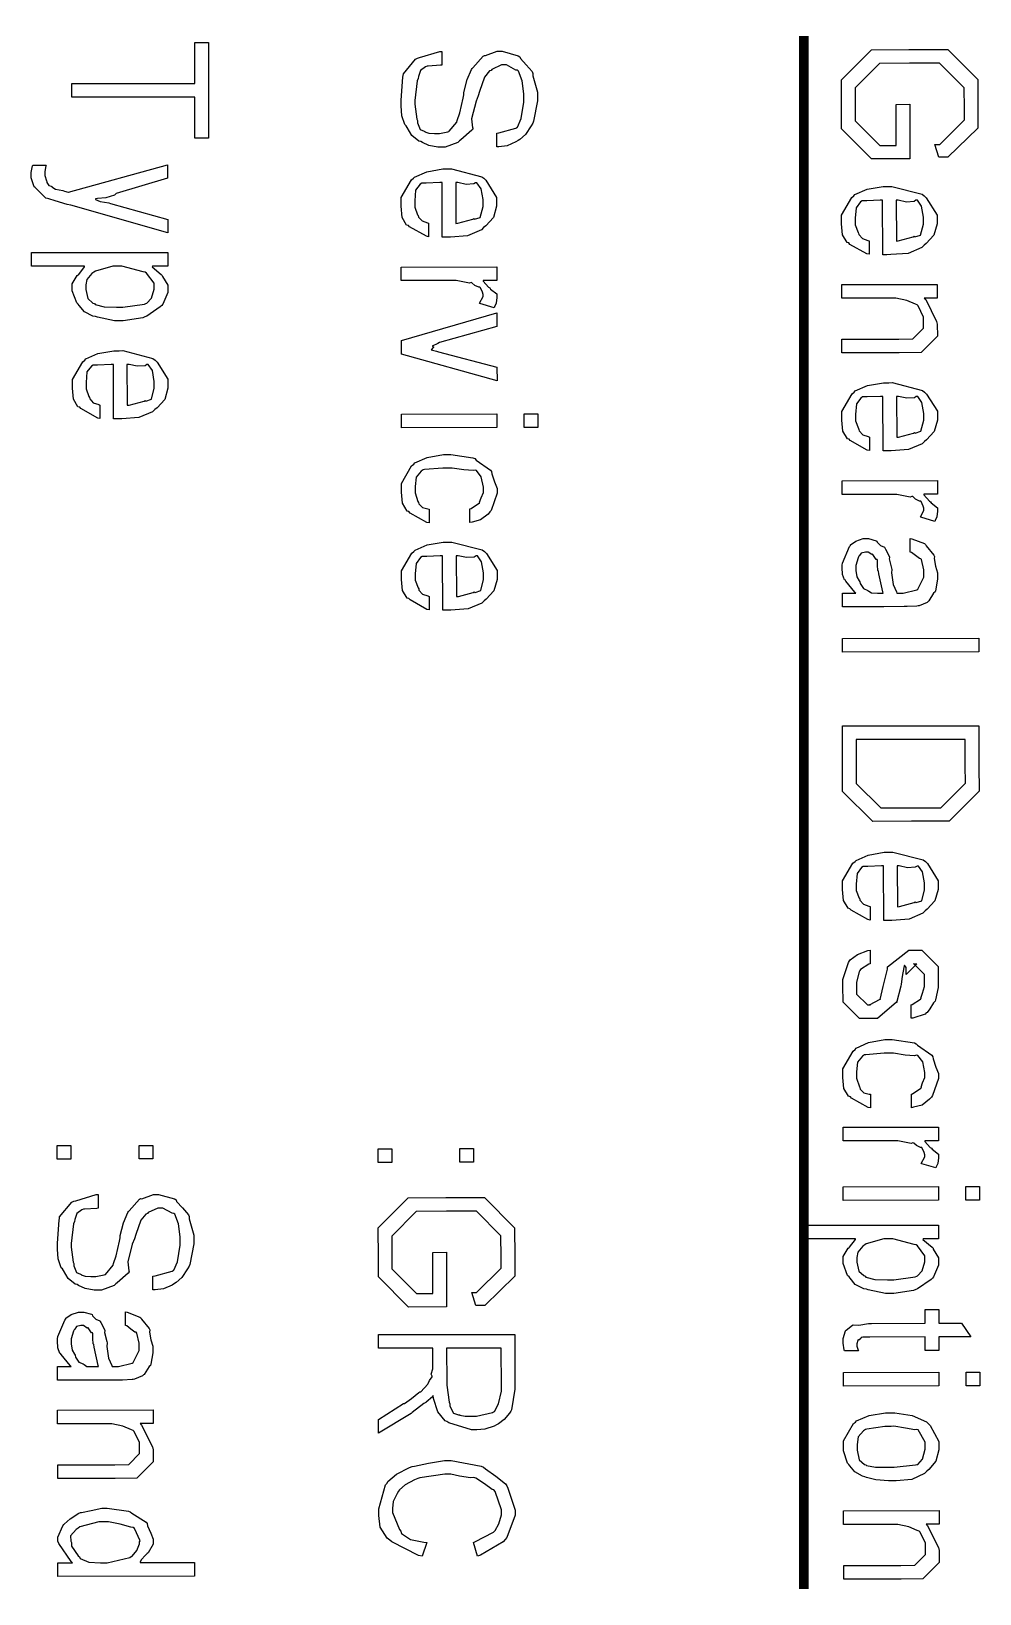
# Model space of a CAD drawing. Extents: x 0.1 to 11.6, y 0.3 to 16.2.
# Drawn here: x 8.75 to 9.716, y 2.542 to 4.132 of the extents above; entities that cross this region are included whole.
import ezdxf

# ---------------------------------------------------------------- set-up
doc = ezdxf.new("R2010")
doc.units = 0
doc.header["$MEASUREMENT"] = 0

msp = doc.modelspace()

# ---------------------------------------------------------------- linework, layer by layer
at = {"color": 0}
for points in [[(8.79167, 4.07835), (8.91667, 4.07856), (8.91667, 4.12022), (8.93056, 4.12022), (8.93078, 4.023), (8.91689, 4.023), (8.91667, 4.06467), (8.79167, 4.06446), (8.79167, 4.07835)], [(9.16829, 4.11106), (9.16829, 4.09717), (9.16678, 4.097), (9.15429, 4.09631), (9.15332, 4.09631), (9.15147, 4.09538), (9.14654, 4.09164), (9.14453, 4.08556), (9.14399, 4.0835), (9.14312, 4.08128), (9.14068, 4.06125), (9.14074, 4.0594), (9.14068, 4.05751), (9.1429, 4.04226), (9.14333, 4.04075), (9.1435, 4.03847), (9.14626, 4.03174), (9.15013, 4.03), (9.15093, 4.02968), (9.15087, 4.02946), (9.15494, 4.028), (9.16086, 4.02772), (9.16287, 4.02772), (9.16596, 4.02772), (9.17437, 4.02935), (9.17524, 4.02968), (9.17557, 4.02985), (9.18338, 4.03922), (9.18392, 4.04075), (9.18392, 4.04075), (9.18647, 4.04867), (9.18989, 4.06364), (9.19065, 4.067), (9.19071, 4.06944), (9.19396, 4.08242), (9.19846, 4.09283), (9.19911, 4.09392), (9.19965, 4.09451), (9.21024, 4.10624), (9.21149, 4.10693), (9.21263, 4.10688), (9.22444, 4.11128), (9.2284, 4.11128), (9.22971, 4.11128), (9.24599, 4.10661), (9.2475, 4.10564), (9.24815, 4.10394), (9.25407, 4.09744), (9.26019, 4.09056), (9.26096, 4.08871), (9.2609, 4.08643), (9.26551, 4.06976), (9.26551, 4.06418), (9.26551, 4.06104), (9.26156, 4.04004), (9.26074, 4.03814), (9.25911, 4.03537), (9.25336, 4.02675), (9.24761, 4.0216), (9.24599, 4.02057), (9.24371, 4.01899), (9.23469, 4.01508), (9.22613, 4.01417), (9.22407, 4.01406), (9.22407, 4.02794), (9.22629, 4.02821), (9.24349, 4.0331), (9.24468, 4.03381), (9.24528, 4.03401), (9.24908, 4.04275), (9.25163, 4.05951), (9.25163, 4.06375), (9.25163, 4.06814), (9.25, 4.08122), (9.24636, 4.0911), (9.24533, 4.09196), (9.24365, 4.09218), (9.234, 4.09739), (9.23079, 4.09739), (9.22894, 4.09739), (9.21918, 4.09272), (9.21843, 4.09174), (9.2169, 4.09125), (9.21164, 4.0849), (9.2066, 4.07047), (9.20519, 4.06592), (9.20301, 4.06054), (9.19851, 4.04269), (9.19943, 4.03336), (9.19999, 4.03228), (9.19874, 4.03093), (9.18767, 4.02121), (9.18631, 4.02013), (9.18457, 4.01856), (9.17156, 4.01383), (9.16721, 4.01383), (9.16417, 4.01383), (9.15506, 4.01531), (9.14839, 4.01856), (9.14681, 4.01947), (9.14469, 4.01992), (9.13764, 4.02556), (9.13292, 4.03381), (9.13206, 4.03554), (9.13069, 4.03662), (9.12744, 4.04563), (9.12685, 4.05567), (9.12685, 4.05897), (9.12679, 4.06147), (9.12842, 4.0849), (9.12879, 4.08675), (9.12901, 4.08838), (9.1415, 4.10331), (9.14356, 4.10433), (9.14535, 4.10482), (9.16624, 4.111), (9.16829, 4.11106)], [(9.63075, 4.05724), (9.64464, 4.05746), (9.64464, 4.0019), (9.60579, 4.00168), (9.57519, 4.03228), (9.57519, 4.05138), (9.57497, 4.08219), (9.60558, 4.11279), (9.64378, 4.11301), (9.68326, 4.11301), (9.71386, 4.08242), (9.71408, 4.05268), (9.71408, 4.03315), (9.68349, 4.00342), (9.67437, 4.00342), (9.67025, 4.01644), (9.67524, 4.01644), (9.70019, 4.04139), (9.70019, 4.0529), (9.69997, 4.07417), (9.67503, 4.09912), (9.64442, 4.09912), (9.61382, 4.0989), (9.58886, 4.07394), (9.58908, 4.05246), (9.58908, 4.04053), (9.61404, 4.01557), (9.63075, 4.01557), (9.63075, 4.05724)], [(8.7519, 3.99556), (8.76536, 3.99556), (8.76503, 3.99474), (8.76406, 3.98888), (8.76406, 3.98687), (8.76406, 3.98486), (8.76568, 3.97939), (8.766, 3.97885), (8.76606, 3.97781), (8.76796, 3.97472), (8.77061, 3.97418), (8.77121, 3.97385), (8.77111, 3.97342), (8.77479, 3.97114), (8.78228, 3.96962), (8.78401, 3.96907), (8.78401, 3.96907), (8.78765, 3.96793), (8.78814, 3.96778), (8.88906, 3.99576), (8.88906, 3.9821), (8.83675, 3.96647), (8.83481, 3.96496), (8.82607, 3.96208), (8.81754, 3.96149), (8.81571, 3.96104), (8.81565, 3.9605), (8.82047, 3.95828), (8.8291, 3.95703), (8.83089, 3.95649), (8.88926, 3.94021), (8.88926, 3.92654), (8.79053, 3.95454), (8.78663, 3.95546), (8.77447, 3.95904), (8.76796, 3.96126), (8.76688, 3.96149), (8.76519, 3.96186), (8.75493, 3.9719), (8.75429, 3.97276), (8.75325, 3.97325), (8.75017, 3.98253), (8.75017, 3.98557), (8.75017, 3.98807), (8.75157, 3.99468), (8.7519, 3.99556)], [(9.15479, 3.93625), (9.15479, 3.92258), (9.15256, 3.92307), (9.13536, 3.93267), (9.13417, 3.93408), (9.13232, 3.93451), (9.12776, 3.94228), (9.12679, 3.95361), (9.12679, 3.95578), (9.12679, 3.96235), (9.13726, 3.98042), (9.13937, 3.98204), (9.1404, 3.98329), (9.15283, 3.98872), (9.16911, 3.9916), (9.17453, 3.9916), (9.17796, 3.99164), (9.20882, 3.98367), (9.21099, 3.98204), (9.21306, 3.98008), (9.22401, 3.96251), (9.22401, 3.95665), (9.22401, 3.95356), (9.22076, 3.94206), (9.213, 3.93354), (9.21078, 3.93192), (9.20844, 3.92953), (9.1945, 3.9235), (9.17703, 3.92219), (9.17301, 3.92215), (9.17193, 3.92215), (9.16949, 3.92215), (9.16868, 3.92215), (9.16846, 3.97771), (9.16618, 3.9776), (9.1524, 3.97706), (9.14785, 3.97706), (9.14606, 3.97592), (9.14154, 3.96994), (9.14068, 3.95921), (9.14068, 3.95557), (9.14068, 3.95269), (9.14356, 3.94488), (9.14415, 3.94407), (9.14442, 3.9426), (9.14806, 3.93864), (9.1536, 3.93674), (9.15479, 3.93625)], [(9.18235, 3.97771), (9.18257, 3.93604), (9.18457, 3.93625), (9.19976, 3.94038), (9.20079, 3.94103), (9.2015, 3.94038), (9.20731, 3.94217), (9.21013, 3.95335), (9.21013, 3.95665), (9.21013, 3.96039), (9.20817, 3.97146), (9.20394, 3.97749), (9.20253, 3.97749), (9.20074, 3.97635), (9.19288, 3.97575), (9.1844, 3.97765), (9.18235, 3.97771)], [(9.60319, 3.9184), (9.60319, 3.90474), (9.60096, 3.90522), (9.58376, 3.91482), (9.58257, 3.91624), (9.58074, 3.91667), (9.57617, 3.92443), (9.57519, 3.93576), (9.57519, 3.93793), (9.57519, 3.9445), (9.58567, 3.96257), (9.58778, 3.96419), (9.58882, 3.96544), (9.60124, 3.97086), (9.61751, 3.97374), (9.62294, 3.97374), (9.62636, 3.97379), (9.65722, 3.96582), (9.6594, 3.96419), (9.66146, 3.96224), (9.67242, 3.94467), (9.67242, 3.93881), (9.67242, 3.93571), (9.66917, 3.92421), (9.6614, 3.91569), (9.65918, 3.91407), (9.65685, 3.91168), (9.6429, 3.90565), (9.62543, 3.90435), (9.62142, 3.90429), (9.62033, 3.90429), (9.61789, 3.90429), (9.61708, 3.90429), (9.61686, 3.95985), (9.61458, 3.95975), (9.60081, 3.95921), (9.59625, 3.95921), (9.59446, 3.95806), (9.58996, 3.9521), (9.58908, 3.94135), (9.58908, 3.93772), (9.58908, 3.93485), (9.59196, 3.92703), (9.59256, 3.92622), (9.59283, 3.92475), (9.59646, 3.92079), (9.602, 3.91889), (9.60319, 3.9184)], [(9.63075, 3.95985), (9.63097, 3.91818), (9.63297, 3.9184), (9.64817, 3.92253), (9.64919, 3.92318), (9.6499, 3.92253), (9.65571, 3.92432), (9.65853, 3.93549), (9.65853, 3.93881), (9.65853, 3.94254), (9.65657, 3.95361), (9.65235, 3.95964), (9.65093, 3.95964), (9.64914, 3.9585), (9.64128, 3.9579), (9.63282, 3.95979), (9.63075, 3.95985)], [(8.75028, 3.90642), (8.88917, 3.90663), (8.88917, 3.89274), (8.87354, 3.89274), (8.87321, 3.89204), (8.88254, 3.88406), (8.88351, 3.88319), (8.88374, 3.88194), (8.88917, 3.87315), (8.88917, 3.87017), (8.88917, 3.86578), (8.88406, 3.85389), (8.88308, 3.8526), (8.88146, 3.85118), (8.86778, 3.84174), (8.86594, 3.8411), (8.86372, 3.84011), (8.84364, 3.83703), (8.84142, 3.83697), (8.83496, 3.83697), (8.81749, 3.8406), (8.8156, 3.84131), (8.81287, 3.84169), (8.80431, 3.84619), (8.79904, 3.85271), (8.79801, 3.85411), (8.7965, 3.85525), (8.79194, 3.86762), (8.79194, 3.87169), (8.79194, 3.87472), (8.79699, 3.88297), (8.79801, 3.88385), (8.79856, 3.88428), (8.80447, 3.89199), (8.80453, 3.89253), (8.75028, 3.89253), (8.75028, 3.90642)], [(8.83968, 3.89253), (8.83328, 3.89253), (8.81543, 3.88764), (8.81407, 3.88667), (8.81201, 3.88504), (8.80686, 3.87896), (8.80583, 3.87369), (8.80583, 3.8719), (8.80583, 3.86887), (8.80794, 3.85975), (8.81304, 3.85514), (8.81451, 3.85454), (8.81521, 3.85363), (8.82437, 3.85135), (8.83697, 3.85086), (8.84119, 3.85086), (8.84343, 3.85092), (8.8654, 3.854), (8.86681, 3.85454), (8.86778, 3.85482), (8.87256, 3.86008), (8.87528, 3.86925), (8.87528, 3.87147), (8.87528, 3.87522), (8.86768, 3.88536), (8.86615, 3.88644), (8.86421, 3.88688), (8.84256, 3.89258), (8.83968, 3.89253)], [(9.12696, 3.89176), (9.22418, 3.89199), (9.22418, 3.8781), (9.21029, 3.8781), (9.21024, 3.87739), (9.21582, 3.8711), (9.21701, 3.8705), (9.21761, 3.86936), (9.22418, 3.86436), (9.22418, 3.86268), (9.22418, 3.86079), (9.22342, 3.85504), (9.22179, 3.8514), (9.22136, 3.85032), (9.20703, 3.85465), (9.20665, 3.85504), (9.21029, 3.8616), (9.21029, 3.86376), (9.21029, 3.86376), (9.20947, 3.866), (9.20757, 3.87061), (9.20703, 3.87115), (9.20574, 3.87115), (9.20176, 3.8731), (9.19889, 3.87571), (9.19792, 3.87593), (9.19629, 3.87528), (9.18283, 3.87788), (9.17839, 3.87788), (9.12696, 3.87788), (9.12696, 3.89176)], [(9.57536, 3.87386), (9.67258, 3.87408), (9.67258, 3.86019), (9.65935, 3.86019), (9.66092, 3.85861), (9.67199, 3.83643), (9.67258, 3.8335), (9.67279, 3.82135), (9.65608, 3.80464), (9.63396, 3.80442), (9.57557, 3.80442), (9.57557, 3.81831), (9.63351, 3.81831), (9.64785, 3.81853), (9.65869, 3.82958), (9.65869, 3.83675), (9.65869, 3.84088), (9.65326, 3.85211), (9.65218, 3.85325), (9.65044, 3.85385), (9.64176, 3.85753), (9.63047, 3.86003), (9.62744, 3.85997), (9.57536, 3.85997), (9.57536, 3.87386)], [(9.12701, 3.81706), (9.22424, 3.84526), (9.22424, 3.83138), (9.16585, 3.81511), (9.16401, 3.81407), (9.15836, 3.81119), (9.15978, 3.8106), (9.16021, 3.81033), (9.1594, 3.8099), (9.1575, 3.80746), (9.16293, 3.8061), (9.16476, 3.80556), (9.22424, 3.78971), (9.22444, 3.77582), (9.12701, 3.80317), (9.12701, 3.81706)], [(8.8201, 3.75125), (8.8201, 3.73757), (8.81788, 3.73807), (8.80067, 3.74767), (8.79949, 3.74908), (8.79764, 3.74951), (8.79308, 3.75726), (8.7921, 3.76861), (8.7921, 3.77078), (8.7921, 3.77735), (8.80257, 3.79542), (8.80469, 3.79704), (8.80572, 3.79829), (8.81814, 3.80371), (8.83442, 3.80658), (8.83985, 3.80658), (8.84326, 3.80664), (8.87414, 3.79867), (8.87631, 3.79704), (8.87836, 3.79508), (8.88932, 3.7775), (8.88932, 3.77165), (8.88932, 3.76856), (8.88607, 3.75706), (8.87831, 3.74854), (8.87608, 3.7469), (8.87375, 3.74451), (8.85981, 3.7385), (8.84233, 3.73719), (8.83832, 3.73714), (8.83724, 3.73714), (8.83481, 3.73714), (8.83399, 3.73714), (8.83376, 3.79269), (8.83149, 3.79258), (8.81771, 3.79204), (8.81315, 3.79204), (8.81136, 3.7909), (8.80686, 3.78494), (8.80599, 3.77419), (8.80599, 3.77056), (8.80599, 3.76768), (8.80886, 3.75988), (8.80946, 3.75906), (8.80974, 3.7576), (8.81337, 3.75364), (8.8189, 3.75174), (8.8201, 3.75125)], [(8.84765, 3.79269), (8.84788, 3.75103), (8.84987, 3.75125), (8.86507, 3.75537), (8.8661, 3.75603), (8.86681, 3.75537), (8.87261, 3.75717), (8.87543, 3.76833), (8.87543, 3.77165), (8.87543, 3.77539), (8.87349, 3.78646), (8.86925, 3.79249), (8.86783, 3.79249), (8.86606, 3.79135), (8.85818, 3.79075), (8.84972, 3.79264), (8.84765, 3.79269)], [(9.60351, 3.71869), (9.60351, 3.70503), (9.60129, 3.70551), (9.5841, 3.71511), (9.5829, 3.71653), (9.58106, 3.71696), (9.5765, 3.72472), (9.57553, 3.73606), (9.57553, 3.73822), (9.57553, 3.74479), (9.58599, 3.76286), (9.58811, 3.76449), (9.58914, 3.76574), (9.60157, 3.77115), (9.61783, 3.77403), (9.62326, 3.77403), (9.62668, 3.77408), (9.65756, 3.76611), (9.65972, 3.76449), (9.66179, 3.76253), (9.67275, 3.74496), (9.67275, 3.7391), (9.67275, 3.736), (9.66949, 3.7245), (9.66174, 3.71599), (9.6595, 3.71436), (9.65717, 3.71197), (9.64324, 3.70594), (9.62576, 3.70464), (9.62175, 3.70458), (9.62065, 3.70458), (9.61822, 3.70458), (9.6174, 3.70458), (9.61719, 3.76014), (9.6149, 3.76004), (9.60113, 3.7595), (9.59657, 3.7595), (9.59478, 3.75836), (9.59028, 3.75239), (9.5894, 3.74164), (9.58942, 3.73801), (9.58942, 3.73514), (9.59229, 3.72732), (9.59289, 3.72651), (9.59315, 3.72504), (9.59679, 3.72108), (9.60232, 3.71918), (9.60351, 3.71869)], [(9.63108, 3.76014), (9.63129, 3.71847), (9.63331, 3.71869), (9.64849, 3.72282), (9.64953, 3.72347), (9.65022, 3.72282), (9.65603, 3.72461), (9.65885, 3.73579), (9.65886, 3.7391), (9.65885, 3.74283), (9.6569, 3.7539), (9.65267, 3.75993), (9.65126, 3.75993), (9.64947, 3.75879), (9.6416, 3.75819), (9.63314, 3.7601), (9.63108, 3.76014)], [(9.12711, 3.74203), (9.22433, 3.74224), (9.22433, 3.72836), (9.12711, 3.72814), (9.12711, 3.74203)], [(9.25211, 3.74224), (9.266, 3.74224), (9.266, 3.72835), (9.25211, 3.72835), (9.25211, 3.74224)], [(9.15517, 3.64546), (9.15517, 3.63157), (9.15294, 3.63194), (9.13596, 3.64133), (9.13476, 3.64285), (9.13286, 3.64339), (9.12821, 3.65137), (9.12717, 3.6626), (9.12717, 3.66476), (9.12717, 3.67133), (9.13747, 3.6894), (9.13954, 3.69103), (9.14057, 3.69239), (9.15321, 3.69808), (9.16982, 3.70101), (9.17535, 3.70101), (9.17731, 3.70107), (9.19993, 3.69765), (9.20182, 3.69689), (9.20324, 3.69536), (9.21778, 3.68517), (9.21875, 3.68365), (9.21897, 3.68132), (9.2219, 3.67307), (9.22439, 3.6664), (9.22439, 3.66412), (9.22439, 3.66151), (9.21843, 3.64404), (9.21724, 3.64264), (9.21544, 3.64031), (9.20768, 3.63433), (9.199, 3.63222), (9.19683, 3.63178), (9.19683, 3.64567), (9.19797, 3.646), (9.20649, 3.65164), (9.20703, 3.6524), (9.20671, 3.65261), (9.20828, 3.6569), (9.2105, 3.66233), (9.2105, 3.66411), (9.2105, 3.66769), (9.20839, 3.67828), (9.20344, 3.68485), (9.20204, 3.68517), (9.20019, 3.68457), (9.19065, 3.68528), (9.17876, 3.68718), (9.17578, 3.68712), (9.16917, 3.68712), (9.15067, 3.68571), (9.14931, 3.68539), (9.14725, 3.68408), (9.14208, 3.678), (9.14106, 3.6684), (9.14106, 3.66521), (9.14106, 3.66194), (9.14393, 3.65306), (9.14453, 3.65218), (9.14481, 3.65078), (9.14844, 3.64697), (9.15397, 3.64567), (9.15517, 3.64546)], [(9.57568, 3.67421), (9.6729, 3.67443), (9.6729, 3.66054), (9.65901, 3.66054), (9.65896, 3.65983), (9.66456, 3.65354), (9.66575, 3.65294), (9.66635, 3.65181), (9.6729, 3.64681), (9.6729, 3.64513), (9.6729, 3.64324), (9.67215, 3.63747), (9.67051, 3.63385), (9.67008, 3.63276), (9.65576, 3.6371), (9.65539, 3.63747), (9.65901, 3.64404), (9.65901, 3.64621), (9.65901, 3.64621), (9.65821, 3.64844), (9.65631, 3.65306), (9.65576, 3.6536), (9.65446, 3.6536), (9.6505, 3.65554), (9.64763, 3.65815), (9.64665, 3.65836), (9.64501, 3.65771), (9.63157, 3.66032), (9.62711, 3.66032), (9.57568, 3.66032), (9.57568, 3.67421)], [(9.15528, 3.55653), (9.15528, 3.54286), (9.15306, 3.54335), (9.13585, 3.55296), (9.13465, 3.55436), (9.13282, 3.55479), (9.12825, 3.56256), (9.12728, 3.57389), (9.12728, 3.57607), (9.12728, 3.58263), (9.13775, 3.60069), (9.13986, 3.60232), (9.1409, 3.60357), (9.15332, 3.609), (9.1696, 3.61187), (9.17503, 3.61187), (9.17844, 3.61193), (9.20931, 3.60394), (9.21149, 3.60232), (9.21354, 3.60037), (9.2245, 3.58279), (9.2245, 3.57693), (9.2245, 3.57383), (9.22125, 3.56233), (9.21349, 3.55382), (9.21126, 3.55219), (9.20893, 3.54981), (9.19499, 3.54378), (9.17751, 3.54249), (9.1735, 3.54243), (9.17242, 3.54243), (9.16997, 3.54243), (9.16917, 3.54243), (9.16894, 3.59799), (9.16667, 3.59787), (9.15289, 3.59733), (9.14833, 3.59733), (9.14654, 3.59619), (9.14204, 3.59022), (9.14117, 3.57949), (9.14117, 3.57585), (9.14117, 3.57297), (9.14404, 3.56515), (9.14464, 3.56435), (9.14492, 3.56288), (9.14854, 3.55892), (9.15408, 3.55703), (9.15528, 3.55653)], [(9.58985, 3.55985), (9.58854, 3.56093), (9.57954, 3.57215), (9.579, 3.57329), (9.57818, 3.57335), (9.57613, 3.57889), (9.57574, 3.58594), (9.57574, 3.58828), (9.57628, 3.59039), (9.58333, 3.60726), (9.58421, 3.60846), (9.58436, 3.60906), (9.58963, 3.61285), (9.59728, 3.6154), (9.59983, 3.6154), (9.60265, 3.6154), (9.61025, 3.61322), (9.61111, 3.61279), (9.61128, 3.6116), (9.61481, 3.60829), (9.61882, 3.60656), (9.61936, 3.60585), (9.61974, 3.60476), (9.62386, 3.597), (9.62414, 3.59608), (9.62375, 3.59472), (9.62608, 3.58529), (9.62631, 3.58393), (9.62592, 3.5804), (9.62756, 3.56853), (9.63097, 3.56114), (9.63151, 3.55985), (9.63276, 3.55985), (9.63553, 3.55985), (9.6365, 3.55985), (9.63797, 3.55989), (9.65196, 3.56332), (9.65278, 3.56396), (9.65315, 3.56456), (9.65907, 3.57617), (9.65907, 3.58003), (9.65907, 3.58371), (9.65651, 3.59403), (9.65603, 3.59478), (9.65463, 3.595), (9.65044, 3.59804), (9.64649, 3.6014), (9.64518, 3.60172), (9.64518, 3.61561), (9.64675, 3.61529), (9.65961, 3.61025), (9.6606, 3.60954), (9.66146, 3.60818), (9.66917, 3.59853), (9.66971, 3.59717), (9.66932, 3.595), (9.67079, 3.58718), (9.67296, 3.58051), (9.67296, 3.57829), (9.67296, 3.574), (9.67079, 3.56222), (9.67036, 3.56114), (9.66894, 3.55994), (9.66411, 3.55192), (9.66342, 3.55138), (9.66233, 3.5504), (9.65403, 3.54704), (9.653, 3.54682), (9.65169, 3.54665), (9.64208, 3.54617), (9.63889, 3.54617), (9.61828, 3.54596), (9.61111, 3.54596), (9.595, 3.54596), (9.58963, 3.54596), (9.58621, 3.54596), (9.5785, 3.54596), (9.57596, 3.54596), (9.57596, 3.55985), (9.57943, 3.55985), (9.58724, 3.55985), (9.58985, 3.55985)], [(9.18283, 3.59799), (9.18306, 3.55632), (9.18506, 3.55653), (9.20025, 3.56065), (9.20128, 3.56131), (9.20199, 3.56065), (9.20779, 3.56244), (9.21061, 3.57362), (9.21061, 3.57693), (9.21061, 3.58068), (9.20865, 3.59175), (9.20443, 3.59776), (9.20301, 3.59776), (9.20122, 3.59663), (9.19336, 3.59603), (9.1849, 3.59793), (9.18283, 3.59799)], [(9.61762, 3.55985), (9.61714, 3.56108), (9.61317, 3.57969), (9.61285, 3.58219), (9.61214, 3.5829), (9.6116, 3.58838), (9.61165, 3.59358), (9.61133, 3.59413), (9.61029, 3.59418), (9.60699, 3.59924), (9.60656, 3.59956), (9.60607, 3.59912), (9.60215, 3.60151), (9.60092, 3.60151), (9.59944, 3.60151), (9.59511, 3.60053), (9.59343, 3.5981), (9.59289, 3.59739), (9.59207, 3.59592), (9.58963, 3.58794), (9.58963, 3.58524), (9.58963, 3.58306), (9.5906, 3.57644), (9.59304, 3.57238), (9.59375, 3.57135), (9.59407, 3.56956), (9.59765, 3.56446), (9.60206, 3.56256), (9.60286, 3.56201), (9.60286, 3.56201), (9.60574, 3.56011), (9.61171, 3.55985), (9.61372, 3.55985), (9.61762, 3.55985)], [(9.57596, 3.51378), (9.71485, 3.514), (9.71485, 3.50011), (9.57596, 3.49989), (9.57596, 3.51378)], [(9.57607, 3.42469), (9.71496, 3.42492), (9.71496, 3.38433), (9.71517, 3.35829), (9.68457, 3.32769), (9.64638, 3.32769), (9.60688, 3.32747), (9.57628, 3.35807), (9.57607, 3.38217), (9.57607, 3.42469)], [(9.58996, 3.41081), (9.58996, 3.38433), (9.59017, 3.36632), (9.61513, 3.34136), (9.64681, 3.34158), (9.67632, 3.34158), (9.70128, 3.36654), (9.70107, 3.38499), (9.70107, 3.41103), (9.58996, 3.41081)], [(9.60428, 3.24094), (9.60428, 3.22726), (9.60206, 3.22775), (9.58485, 3.23736), (9.58365, 3.23876), (9.58182, 3.23921), (9.57726, 3.24696), (9.57628, 3.25831), (9.57628, 3.26047), (9.57628, 3.26704), (9.58675, 3.2851), (9.58886, 3.28674), (9.5899, 3.28797), (9.60232, 3.2934), (9.6186, 3.29628), (9.62403, 3.29628), (9.62744, 3.29633), (9.65831, 3.28836), (9.66049, 3.28674), (9.66254, 3.28478), (9.6735, 3.26719), (9.6735, 3.26133), (9.6735, 3.25825), (9.67025, 3.24675), (9.66249, 3.23822), (9.66026, 3.2366), (9.65793, 3.23421), (9.64399, 3.22819), (9.62651, 3.22689), (9.6225, 3.22683), (9.62142, 3.22683), (9.61897, 3.22683), (9.61817, 3.22683), (9.61794, 3.28239), (9.61567, 3.28228), (9.60189, 3.28174), (9.59733, 3.28174), (9.59554, 3.2806), (9.59104, 3.27462), (9.59017, 3.26389), (9.59017, 3.26025), (9.59017, 3.25738), (9.59304, 3.24957), (9.59364, 3.24875), (9.59392, 3.24729), (9.59754, 3.24333), (9.60308, 3.24143), (9.60428, 3.24094)], [(9.63183, 3.28239), (9.63206, 3.24072), (9.63406, 3.24094), (9.64925, 3.24506), (9.65028, 3.24571), (9.65099, 3.24507), (9.65679, 3.24685), (9.65961, 3.25803), (9.65961, 3.26133), (9.65961, 3.26508), (9.65767, 3.27615), (9.65343, 3.28217), (9.65201, 3.28217), (9.65022, 3.28103), (9.64236, 3.28043), (9.6339, 3.28233), (9.63183, 3.28239)], [(9.60422, 3.19646), (9.60422, 3.18257), (9.60308, 3.18235), (9.5944, 3.17676), (9.59381, 3.17583), (9.59293, 3.17437), (9.59033, 3.16396), (9.59033, 3.16043), (9.59033, 3.15196), (9.60161, 3.14089), (9.60465, 3.14089), (9.60357, 3.14089), (9.61464, 3.14675), (9.61464, 3.14632), (9.61746, 3.15956), (9.62181, 3.17736), (9.62181, 3.17974), (9.64372, 3.19667), (9.64654, 3.19667), (9.65696, 3.19667), (9.67367, 3.17996), (9.67367, 3.16325), (9.67367, 3.15858), (9.67096, 3.14594), (9.6704, 3.14458), (9.66894, 3.1429), (9.66515, 3.13704), (9.66228, 3.13331), (9.66129, 3.13265), (9.66021, 3.13157), (9.64768, 3.1275), (9.64611, 3.12722), (9.6461, 3.14111), (9.64714, 3.14128), (9.65549, 3.14654), (9.65608, 3.1474), (9.65582, 3.14774), (9.65756, 3.15289), (9.65978, 3.15972), (9.65978, 3.16194), (9.65978, 3.17171), (9.64871, 3.18278), (9.64849, 3.18278), (9.65196, 3.18278), (9.64089, 3.17171), (9.6409, 3.17887), (9.63937, 3.18147), (9.63861, 3.17882), (9.63699, 3.16976), (9.63596, 3.162), (9.63547, 3.16), (9.63112, 3.14285), (9.63112, 3.14372), (9.61182, 3.12701), (9.60639, 3.12701), (9.59338, 3.127), (9.57667, 3.14372), (9.57644, 3.16064), (9.57644, 3.16689), (9.58219, 3.18419), (9.58339, 3.1856), (9.58399, 3.18679), (9.59125, 3.19222), (9.60194, 3.19607), (9.60422, 3.19646)], [(9.60454, 3.04997), (9.60454, 3.03608), (9.60232, 3.03646), (9.58535, 3.04585), (9.58415, 3.04736), (9.58225, 3.0479), (9.57758, 3.05587), (9.57656, 3.06711), (9.57656, 3.06928), (9.57656, 3.07585), (9.58686, 3.09392), (9.58892, 3.09554), (9.58996, 3.0969), (9.6026, 3.1026), (9.61919, 3.10553), (9.62472, 3.10553), (9.62668, 3.10558), (9.64931, 3.10215), (9.65121, 3.1014), (9.65261, 3.09987), (9.66715, 3.08968), (9.66814, 3.08817), (9.66835, 3.08583), (9.67128, 3.07758), (9.67378, 3.0709), (9.67378, 3.06862), (9.67378, 3.06603), (9.66781, 3.04856), (9.66661, 3.04714), (9.66482, 3.04482), (9.65707, 3.03885), (9.64839, 3.03674), (9.64621, 3.03629), (9.64621, 3.05018), (9.64735, 3.05051), (9.65588, 3.05615), (9.65642, 3.05692), (9.65608, 3.05713), (9.65767, 3.06142), (9.65989, 3.06685), (9.65989, 3.06862), (9.65989, 3.07221), (9.65776, 3.08279), (9.65283, 3.08936), (9.65142, 3.08968), (9.64958, 3.08908), (9.64003, 3.08979), (9.62815, 3.09169), (9.62517, 3.09164), (9.61854, 3.09164), (9.60004, 3.09022), (9.59868, 3.0899), (9.59662, 3.0886), (9.59147, 3.08251), (9.59044, 3.07292), (9.59044, 3.06972), (9.59044, 3.06646), (9.59332, 3.05757), (9.59392, 3.05669), (9.59418, 3.05528), (9.59782, 3.05149), (9.60335, 3.05018), (9.60454, 3.04997)], [(9.57667, 3.01639), (9.67387, 3.0166), (9.67389, 3.00271), (9.66, 3.00271), (9.65994, 3.00201), (9.66553, 2.99571), (9.66672, 2.99511), (9.66732, 2.99397), (9.67389, 2.98899), (9.67387, 2.98731), (9.67389, 2.9854), (9.67313, 2.97965), (9.6715, 2.97601), (9.67106, 2.97493), (9.65674, 2.97928), (9.65636, 2.97965), (9.66, 2.98622), (9.66, 2.98839), (9.66, 2.98839), (9.65918, 2.99061), (9.65728, 2.99522), (9.65674, 2.99576), (9.65543, 2.99576), (9.65147, 2.99772), (9.6486, 3.00032), (9.64763, 3.00054), (9.646, 2.99989), (9.63254, 3.0025), (9.6281, 3.0025), (9.57667, 3.0025), (9.57667, 3.01639)], [(8.77664, 2.99772), (8.79053, 2.99772), (8.79053, 2.98383), (8.77664, 2.98383), (8.77664, 2.99772)], [(8.85997, 2.99794), (8.87386, 2.99794), (8.87386, 2.98406), (8.85997, 2.98406), (8.85997, 2.99794)], [(9.10331, 2.99442), (9.11719, 2.99442), (9.11719, 2.98053), (9.10331, 2.98053), (9.10331, 2.99442)], [(9.18663, 2.99463), (9.20051, 2.99463), (9.20053, 2.98074), (9.18664, 2.98074), (9.18663, 2.99463)], [(8.81836, 2.94786), (8.81836, 2.93397), (8.81685, 2.93381), (8.80436, 2.93311), (8.80339, 2.93311), (8.80154, 2.93218), (8.7966, 2.92844), (8.7946, 2.92236), (8.79406, 2.92031), (8.79318, 2.91808), (8.79075, 2.89806), (8.79081, 2.89621), (8.79075, 2.89432), (8.79297, 2.87907), (8.7934, 2.87756), (8.79357, 2.87528), (8.79633, 2.86854), (8.80018, 2.86681), (8.801, 2.86649), (8.80094, 2.86626), (8.80501, 2.86481), (8.81093, 2.86453), (8.81293, 2.86453), (8.81603, 2.86453), (8.82443, 2.86615), (8.82531, 2.86649), (8.82563, 2.86664), (8.83344, 2.87603), (8.83399, 2.87756), (8.83399, 2.87756), (8.83653, 2.88547), (8.83996, 2.90044), (8.84071, 2.90381), (8.84076, 2.90625), (8.84401, 2.91922), (8.84853, 2.92964), (8.84918, 2.93072), (8.84972, 2.93132), (8.86029, 2.94304), (8.86154, 2.94374), (8.86268, 2.94368), (8.87451, 2.94808), (8.87847, 2.94808), (8.87978, 2.94808), (8.89606, 2.94342), (8.89757, 2.94244), (8.89822, 2.94075), (8.90414, 2.93425), (8.91026, 2.92736), (8.91103, 2.92551), (8.91097, 2.92324), (8.91558, 2.90657), (8.91558, 2.90099), (8.91558, 2.89785), (8.91163, 2.87685), (8.91081, 2.87494), (8.90918, 2.87218), (8.90343, 2.86356), (8.89768, 2.8584), (8.89606, 2.85738), (8.89378, 2.85579), (8.88476, 2.85189), (8.87619, 2.85097), (8.87414, 2.85086), (8.87414, 2.86475), (8.87636, 2.86501), (8.89356, 2.8699), (8.89475, 2.87061), (8.89535, 2.87082), (8.89914, 2.87956), (8.90169, 2.89632), (8.90169, 2.90056), (8.90169, 2.90494), (8.90007, 2.91803), (8.89643, 2.9279), (8.8954, 2.92876), (8.89372, 2.92899), (8.88406, 2.93419), (8.88086, 2.93419), (8.87901, 2.93419), (8.86925, 2.92953), (8.86849, 2.92856), (8.86697, 2.92806), (8.86171, 2.92171), (8.85667, 2.90728), (8.85525, 2.90272), (8.85308, 2.89735), (8.84858, 2.8795), (8.8495, 2.87017), (8.85004, 2.86908), (8.84879, 2.86774), (8.83772, 2.85801), (8.83637, 2.85693), (8.83464, 2.85536), (8.82161, 2.85064), (8.81728, 2.85064), (8.81424, 2.85064), (8.80512, 2.85211), (8.79844, 2.85536), (8.79688, 2.85628), (8.79476, 2.85672), (8.78771, 2.86236), (8.78299, 2.87061), (8.78212, 2.87235), (8.78076, 2.87343), (8.7775, 2.88243), (8.77692, 2.89247), (8.77692, 2.89578), (8.77686, 2.89828), (8.77849, 2.92171), (8.77886, 2.92356), (8.77908, 2.92518), (8.79156, 2.94011), (8.79362, 2.94114), (8.79542, 2.94162), (8.81629, 2.94781), (8.81836, 2.94786)], [(9.15912, 2.88894), (9.17301, 2.88917), (9.17301, 2.83361), (9.13417, 2.83339), (9.10357, 2.86399), (9.10357, 2.88308), (9.10335, 2.9139), (9.13396, 2.9445), (9.17215, 2.94472), (9.21164, 2.94472), (9.24224, 2.91411), (9.24246, 2.88439), (9.24246, 2.86486), (9.21186, 2.83512), (9.20275, 2.83512), (9.19863, 2.84815), (9.20361, 2.84815), (9.22857, 2.8731), (9.22857, 2.8846), (9.22835, 2.90588), (9.2034, 2.93083), (9.17279, 2.93083), (9.14219, 2.93061), (9.11724, 2.90565), (9.11746, 2.88417), (9.11746, 2.87224), (9.14242, 2.84728), (9.15912, 2.84728), (9.15912, 2.88894)], [(9.57671, 2.95578), (9.67393, 2.956), (9.67393, 2.94211), (9.57671, 2.94189), (9.57671, 2.95578)], [(9.70171, 2.956), (9.7156, 2.956), (9.7156, 2.94211), (9.70171, 2.94211), (9.70171, 2.956)], [(9.5351, 2.91661), (9.67399, 2.91683), (9.67399, 2.90294), (9.65836, 2.90294), (9.65804, 2.90224), (9.66738, 2.89426), (9.66835, 2.89339), (9.66857, 2.89214), (9.67399, 2.88336), (9.67399, 2.88037), (9.67399, 2.87597), (9.66889, 2.8641), (9.66792, 2.86279), (9.66629, 2.86137), (9.65261, 2.85194), (9.65076, 2.85129), (9.64854, 2.85032), (9.62847, 2.84722), (9.62625, 2.84717), (9.61979, 2.84717), (9.60232, 2.85081), (9.60043, 2.85151), (9.59771, 2.85189), (9.58914, 2.85639), (9.58388, 2.8629), (9.58285, 2.86431), (9.58132, 2.86546), (9.57676, 2.87782), (9.57676, 2.88189), (9.57676, 2.88493), (9.58182, 2.89318), (9.58285, 2.89404), (9.58339, 2.89447), (9.58931, 2.90218), (9.58936, 2.90272), (9.5351, 2.90272), (9.5351, 2.91661)], [(9.62451, 2.90272), (9.61811, 2.90272), (9.60026, 2.89785), (9.5989, 2.89686), (9.59685, 2.89524), (9.59169, 2.88917), (9.59065, 2.8839), (9.59065, 2.88211), (9.59065, 2.87907), (9.59278, 2.86996), (9.59788, 2.86535), (9.59933, 2.86475), (9.60004, 2.86382), (9.60921, 2.86154), (9.62181, 2.86106), (9.62603, 2.86106), (9.62825, 2.86111), (9.65022, 2.86421), (9.65164, 2.86475), (9.65261, 2.86501), (9.65739, 2.87028), (9.6601, 2.87944), (9.6601, 2.88167), (9.6601, 2.88542), (9.6525, 2.89556), (9.65099, 2.89665), (9.64903, 2.89708), (9.62739, 2.90278), (9.62451, 2.90272)], [(9.59233, 2.78901), (9.57824, 2.78901), (9.5779, 2.78993), (9.57693, 2.7966), (9.57693, 2.79878), (9.57693, 2.80154), (9.5791, 2.80919), (9.57954, 2.80985), (9.57975, 2.8099), (9.58615, 2.815), (9.58692, 2.81526), (9.58692, 2.81526), (9.59261, 2.81489), (9.60249, 2.81679), (9.60579, 2.81679), (9.66026, 2.817), (9.66026, 2.83089), (9.67415, 2.83089), (9.67415, 2.817), (9.69738, 2.817), (9.70692, 2.80311), (9.67415, 2.80311), (9.67415, 2.78922), (9.66026, 2.78922), (9.66026, 2.80311), (9.60406, 2.8029), (9.60221, 2.8029), (9.59668, 2.80274), (9.59549, 2.80235), (9.59517, 2.80225), (9.59472, 2.80149), (9.59278, 2.79958), (9.59196, 2.79992), (9.5919, 2.79986), (9.59164, 2.79921), (9.59082, 2.79611), (9.59082, 2.79508), (9.59082, 2.79357), (9.59207, 2.78965), (9.59233, 2.78901)], [(8.79096, 2.77279), (8.78965, 2.77387), (8.78065, 2.7851), (8.78011, 2.78624), (8.77929, 2.78629), (8.77724, 2.79183), (8.77686, 2.79889), (8.77686, 2.80122), (8.7774, 2.80333), (8.78444, 2.82021), (8.78532, 2.8214), (8.78549, 2.822), (8.79075, 2.82579), (8.79839, 2.82835), (8.80094, 2.82835), (8.80376, 2.82835), (8.81136, 2.82617), (8.81222, 2.82574), (8.81239, 2.82454), (8.81592, 2.82124), (8.81993, 2.8195), (8.82047, 2.81879), (8.82086, 2.81771), (8.82497, 2.80996), (8.82525, 2.80903), (8.82487, 2.80767), (8.82721, 2.79824), (8.82742, 2.79688), (8.82704, 2.79335), (8.82867, 2.78147), (8.83208, 2.77408), (8.83262, 2.77279), (8.83388, 2.77279), (8.83664, 2.77279), (8.83763, 2.77279), (8.83908, 2.77285), (8.85308, 2.77626), (8.8539, 2.77692), (8.85428, 2.77751), (8.86019, 2.78911), (8.86019, 2.79297), (8.86019, 2.79665), (8.85764, 2.80697), (8.85715, 2.80772), (8.85574, 2.80794), (8.85157, 2.81099), (8.8476, 2.81435), (8.84631, 2.81467), (8.84631, 2.82856), (8.84788, 2.82824), (8.86074, 2.82319), (8.86171, 2.82249), (8.86257, 2.82113), (8.87028, 2.81147), (8.87082, 2.81011), (8.87044, 2.80794), (8.8719, 2.80012), (8.87408, 2.79346), (8.87408, 2.79124), (8.87408, 2.78694), (8.8719, 2.77518), (8.87147, 2.77408), (8.87007, 2.77289), (8.86524, 2.76486), (8.86453, 2.76432), (8.86344, 2.76335), (8.85514, 2.75999), (8.85411, 2.75976), (8.85281, 2.7596), (8.84321, 2.75911), (8.84, 2.75911), (8.81939, 2.7589), (8.81222, 2.7589), (8.79611, 2.7589), (8.79075, 2.7589), (8.78733, 2.7589), (8.77963, 2.7589), (8.77707, 2.7589), (8.77707, 2.77279), (8.78054, 2.77279), (8.78836, 2.77279), (8.79096, 2.77279)], [(8.81874, 2.77279), (8.81825, 2.77404), (8.81429, 2.79264), (8.81396, 2.79514), (8.81326, 2.79585), (8.81272, 2.80132), (8.81278, 2.80653), (8.81244, 2.80707), (8.81142, 2.80713), (8.80811, 2.81218), (8.80767, 2.8125), (8.80718, 2.81207), (8.80328, 2.81446), (8.80203, 2.81446), (8.80057, 2.81446), (8.79622, 2.81347), (8.79454, 2.81104), (8.794, 2.81033), (8.79318, 2.80886), (8.79075, 2.80089), (8.79075, 2.79818), (8.79075, 2.79601), (8.79172, 2.78939), (8.79417, 2.78532), (8.79486, 2.78429), (8.79519, 2.7825), (8.79878, 2.7774), (8.80317, 2.7755), (8.80399, 2.77496), (8.80399, 2.77496), (8.80686, 2.77306), (8.81282, 2.77279), (8.81483, 2.77279), (8.81874, 2.77279)], [(9.10357, 2.80539), (9.24246, 2.80561), (9.24268, 2.75288), (9.24262, 2.74983), (9.23921, 2.72894), (9.23856, 2.72749), (9.23703, 2.72558), (9.23161, 2.71903), (9.22575, 2.71446), (9.22401, 2.7136), (9.22146, 2.71229), (9.21186, 2.70904), (9.20372, 2.70839), (9.20101, 2.70839), (9.19824, 2.70839), (9.17529, 2.71544), (9.17344, 2.71685), (9.17156, 2.71756), (9.16428, 2.72667), (9.15983, 2.74035), (9.15935, 2.74333), (9.15864, 2.74192), (9.15235, 2.7366), (9.15175, 2.73617), (9.14985, 2.73529), (9.13807, 2.72607), (9.13699, 2.7251), (9.10379, 2.70514), (9.10379, 2.71881), (9.12918, 2.73529), (9.13004, 2.7354), (9.13737, 2.74024), (9.14492, 2.74647), (9.14589, 2.74724), (9.14681, 2.74707), (9.15392, 2.75489), (9.15435, 2.75549), (9.15429, 2.75553), (9.1556, 2.75857), (9.15826, 2.76243), (9.15847, 2.76308), (9.15847, 2.76308), (9.15728, 2.76519), (9.15912, 2.77061), (9.15912, 2.7724), (9.15912, 2.7915), (9.10357, 2.7915), (9.10357, 2.80539)], [(9.17301, 2.79172), (9.17324, 2.75612), (9.17318, 2.75375), (9.17572, 2.73654), (9.17626, 2.73486), (9.17649, 2.73247), (9.18001, 2.72547), (9.18528, 2.72379), (9.18647, 2.72358), (9.18647, 2.72325), (9.19194, 2.72244), (9.19906, 2.72228), (9.20144, 2.72228), (9.20335, 2.72228), (9.21967, 2.72607), (9.22097, 2.72683), (9.22174, 2.72721), (9.22601, 2.73492), (9.22879, 2.74794), (9.22879, 2.75222), (9.22857, 2.79172), (9.17301, 2.79172)], [(9.57699, 2.76687), (9.67421, 2.76708), (9.67421, 2.75319), (9.57699, 2.75299), (9.57699, 2.76687)], [(9.70199, 2.76708), (9.71588, 2.76708), (9.71588, 2.75319), (9.70199, 2.75319), (9.70199, 2.76708)], [(8.77701, 2.72851), (8.87424, 2.72874), (8.87424, 2.71485), (8.861, 2.71485), (8.86257, 2.71326), (8.87364, 2.69108), (8.87424, 2.68815), (8.87446, 2.676), (8.85775, 2.65929), (8.83561, 2.65907), (8.77724, 2.65907), (8.77724, 2.67296), (8.83518, 2.67296), (8.8495, 2.67318), (8.86035, 2.68425), (8.86035, 2.6914), (8.86035, 2.69553), (8.85493, 2.70676), (8.85385, 2.7079), (8.85211, 2.7085), (8.84343, 2.71218), (8.83214, 2.71468), (8.8291, 2.71463), (8.77701, 2.71463), (8.77701, 2.72851)], [(9.62565, 2.72586), (9.62935, 2.72592), (9.64719, 2.72319), (9.66178, 2.71653), (9.66385, 2.71457), (9.66525, 2.71278), (9.67426, 2.69672), (9.67426, 2.69135), (9.67426, 2.68821), (9.67122, 2.67654), (9.66396, 2.66803), (9.66189, 2.66639), (9.65967, 2.66396), (9.64671, 2.65782), (9.63086, 2.65647), (9.62717, 2.65642), (9.62283, 2.65642), (9.60997, 2.65756), (9.60047, 2.66004), (9.59874, 2.66075), (9.59635, 2.66114), (9.5886, 2.66558), (9.58365, 2.67199), (9.58268, 2.67333), (9.58128, 2.67443), (9.57704, 2.68696), (9.57704, 2.69114), (9.57704, 2.69743), (9.58735, 2.71474), (9.58942, 2.71631), (9.59044, 2.71756), (9.60319, 2.72299), (9.62001, 2.72586), (9.62565, 2.72586)], [(9.62565, 2.71197), (9.61914, 2.71197), (9.60101, 2.70925), (9.59961, 2.70871), (9.59744, 2.70731), (9.59201, 2.70128), (9.59093, 2.69368), (9.59093, 2.69114), (9.59093, 2.68793), (9.59321, 2.67785), (9.59836, 2.67333), (9.59983, 2.6729), (9.60053, 2.67225), (9.60969, 2.67063), (9.62229, 2.67031), (9.62651, 2.67031), (9.62864, 2.67036), (9.65044, 2.67269), (9.65192, 2.67312), (9.65289, 2.67329), (9.65767, 2.67854), (9.66038, 2.68875), (9.66038, 2.69135), (9.66038, 2.69575), (9.6531, 2.70839), (9.65169, 2.70893), (9.64979, 2.70861), (9.64014, 2.71001), (9.62853, 2.71203), (9.62565, 2.71197)], [(9.15283, 2.59369), (9.14828, 2.57981), (9.14442, 2.58057), (9.11714, 2.59435), (9.11529, 2.59631), (9.11242, 2.5981), (9.10536, 2.60926), (9.104, 2.62136), (9.104, 2.62537), (9.10394, 2.62804), (9.111, 2.6524), (9.11247, 2.65425), (9.11322, 2.65571), (9.12218, 2.66342), (9.13525, 2.67019), (9.13807, 2.67117), (9.14035, 2.6715), (9.15474, 2.67464), (9.17106, 2.67725), (9.17432, 2.67725), (9.17768, 2.67725), (9.20817, 2.67165), (9.21078, 2.67051), (9.21257, 2.66878), (9.22325, 2.66146), (9.23307, 2.65349), (9.23443, 2.65142), (9.23529, 2.64919), (9.24283, 2.62679), (9.24289, 2.62429), (9.24283, 2.62158), (9.23438, 2.59901), (9.23269, 2.59696), (9.23068, 2.59463), (9.20751, 2.58078), (9.20449, 2.58003), (9.20036, 2.59392), (9.20171, 2.59463), (9.22092, 2.60439), (9.22206, 2.60564), (9.2226, 2.6059), (9.22635, 2.61279), (9.229, 2.6219), (9.229, 2.62494), (9.22894, 2.6269), (9.22244, 2.64578), (9.22119, 2.64731), (9.2194, 2.64779), (9.21149, 2.65343), (9.2029, 2.65929), (9.20079, 2.65989), (9.19749, 2.65961), (9.18604, 2.66119), (9.17725, 2.66336), (9.17432, 2.66336), (9.17128, 2.66331), (9.14589, 2.65972), (9.14372, 2.65901), (9.14051, 2.6575), (9.13075, 2.6524), (9.12526, 2.64746), (9.12418, 2.646), (9.12256, 2.64367), (9.11849, 2.63542), (9.11783, 2.62842), (9.11789, 2.62668), (9.11783, 2.62418), (9.12511, 2.60688), (9.12657, 2.60542), (9.12728, 2.60303), (9.13644, 2.59674), (9.1499, 2.59424), (9.15283, 2.59369)], [(8.7774, 2.57314), (8.79215, 2.57314), (8.79069, 2.57437), (8.77832, 2.59267), (8.77718, 2.59506), (8.77718, 2.59933), (8.78222, 2.61089), (8.78326, 2.61219), (8.78381, 2.61258), (8.78987, 2.61779), (8.79856, 2.62364), (8.8004, 2.62435), (8.80143, 2.62429), (8.81108, 2.62646), (8.8221, 2.62869), (8.82579, 2.62869), (8.82753, 2.62875), (8.84907, 2.62565), (8.85097, 2.625), (8.85249, 2.62349), (8.86729, 2.61436), (8.86833, 2.61307), (8.86865, 2.61074), (8.87185, 2.60314), (8.8744, 2.59728), (8.8744, 2.59526), (8.8744, 2.59207), (8.86914, 2.58344), (8.86811, 2.58247), (8.8666, 2.58094), (8.86219, 2.57622), (8.86106, 2.57394), (8.86094, 2.57335), (8.91629, 2.57335), (8.91629, 2.55946), (8.7774, 2.55925), (8.7774, 2.57314)], [(9.57721, 2.62603), (9.67443, 2.62625), (9.67443, 2.61236), (9.66118, 2.61236), (9.66276, 2.61079), (9.67383, 2.5886), (9.67443, 2.58567), (9.67464, 2.57351), (9.65793, 2.55681), (9.63579, 2.55658), (9.57742, 2.55658), (9.57742, 2.57047), (9.63536, 2.57047), (9.64968, 2.57069), (9.66054, 2.58176), (9.66054, 2.58892), (9.66054, 2.59304), (9.65511, 2.60428), (9.65403, 2.60542), (9.65229, 2.60601), (9.64361, 2.60969), (9.63232, 2.61219), (9.62929, 2.61214), (9.57721, 2.61214), (9.57721, 2.62603)], [(8.82579, 2.61481), (8.81885, 2.61481), (8.79975, 2.6096), (8.79801, 2.60851), (8.79579, 2.60693), (8.79015, 2.60075), (8.79047, 2.59517), (8.79107, 2.59375), (8.79107, 2.59011), (8.7979, 2.58018), (8.79932, 2.57921), (8.80003, 2.57769), (8.80881, 2.57389), (8.82069, 2.57314), (8.82471, 2.57314), (8.82731, 2.57319), (8.85042, 2.57844), (8.85183, 2.57943), (8.85281, 2.57992), (8.85764, 2.5855), (8.86051, 2.59233), (8.86051, 2.59463), (8.86106, 2.59543), (8.85547, 2.60818), (8.85379, 2.60915), (8.85151, 2.60949), (8.84088, 2.61253), (8.82878, 2.61486), (8.82579, 2.61481)]]:
    msp.add_lwpolyline(points, close=True, dxfattribs=at)
at = {"color": 0, "const_width": 0.01}
msp.add_lwpolyline([(9.53668, 4.12668), (9.53668, 2.54665)], dxfattribs=at)

doc.saveas('drawing.dxf')
